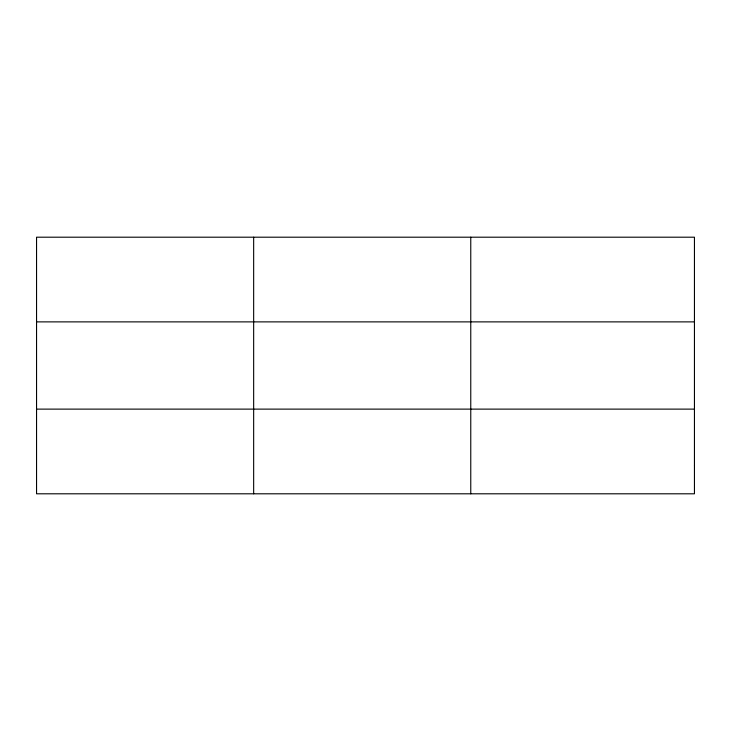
<?xml version="1.0" encoding="UTF-8"?>
<svg xmlns="http://www.w3.org/2000/svg" width="731" height="731" viewBox="0 0 731 731"><rect width="100%" height="100%" fill="white"/><g stroke="black" fill="none" stroke-linecap="round" stroke-linejoin="round"><path stroke-width="1.1" d="M253.657 493.8L253.657 237.2M470.764 493.8L470.764 237.2M36.55 321.878L694.45 321.878M36.55 409.122L694.45 409.122M694.45 465.574L694.45 493.8L36.55 493.8L36.55 237.2L694.45 237.2L694.45 465.574"/></g></svg>
